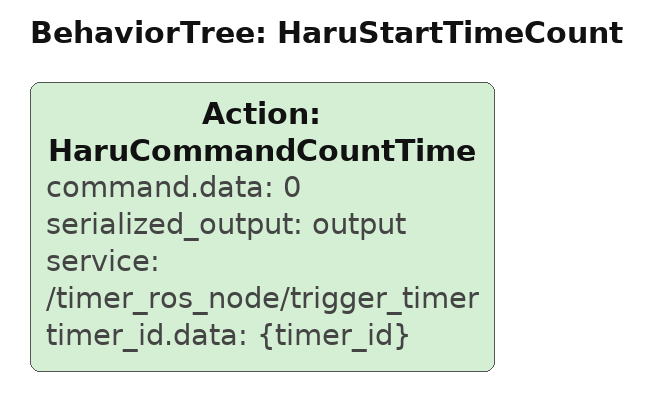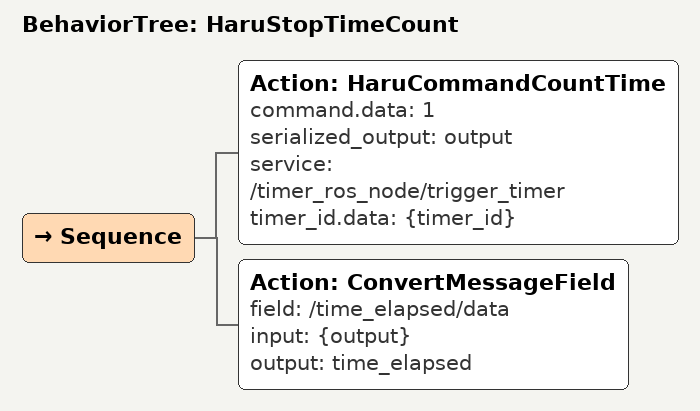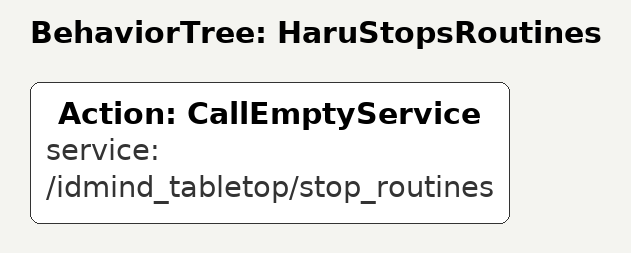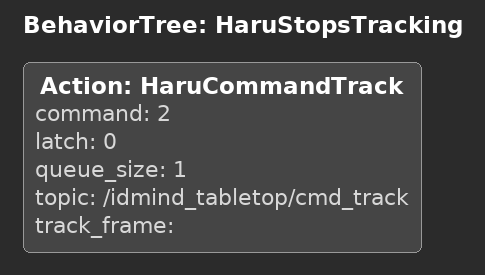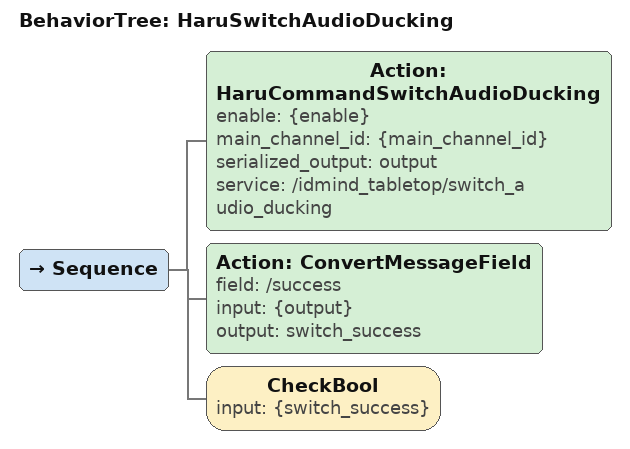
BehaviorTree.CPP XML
<BehaviorTree ID="HaruStartTimeCount">
    <Action ID="HaruCommandCountTime" command.data="0" serialized_output="output" service="/timer_ros_node/trigger_timer" timer_id.data="{timer_id}"/>
</BehaviorTree>

<BehaviorTree ID="HaruStopTimeCount">
    <Sequence>
        <Action ID="HaruCommandCountTime" command.data="1" serialized_output="output" service="/timer_ros_node/trigger_timer" timer_id.data="{timer_id}"/>
        <Action ID="ConvertMessageField" field="/time_elapsed/data" input="{output}" output="time_elapsed"/>
    </Sequence>
</BehaviorTree>

<BehaviorTree ID="HaruStopsRoutines">
    <Action ID="CallEmptyService" service="/idmind_tabletop/stop_routines"/>
</BehaviorTree>

<BehaviorTree ID="HaruStopsTracking">
    <Action ID="HaruCommandTrack" command="2" latch="0" queue_size="1" topic="/idmind_tabletop/cmd_track" track_frame=""/>
</BehaviorTree>

<BehaviorTree ID="HaruSwitchAudioDucking">
    <Sequence>
        <Action ID="HaruCommandSwitchAudioDucking" enable="{enable}" main_channel_id="{main_channel_id}" serialized_output="output" service="/idmind_tabletop/switch_audio_ducking"/>
        <Action ID="ConvertMessageField" field="/success" input="{output}" output="switch_success"/>
        <CheckBool input="{switch_success}"/>
    </Sequence>
</BehaviorTree>
